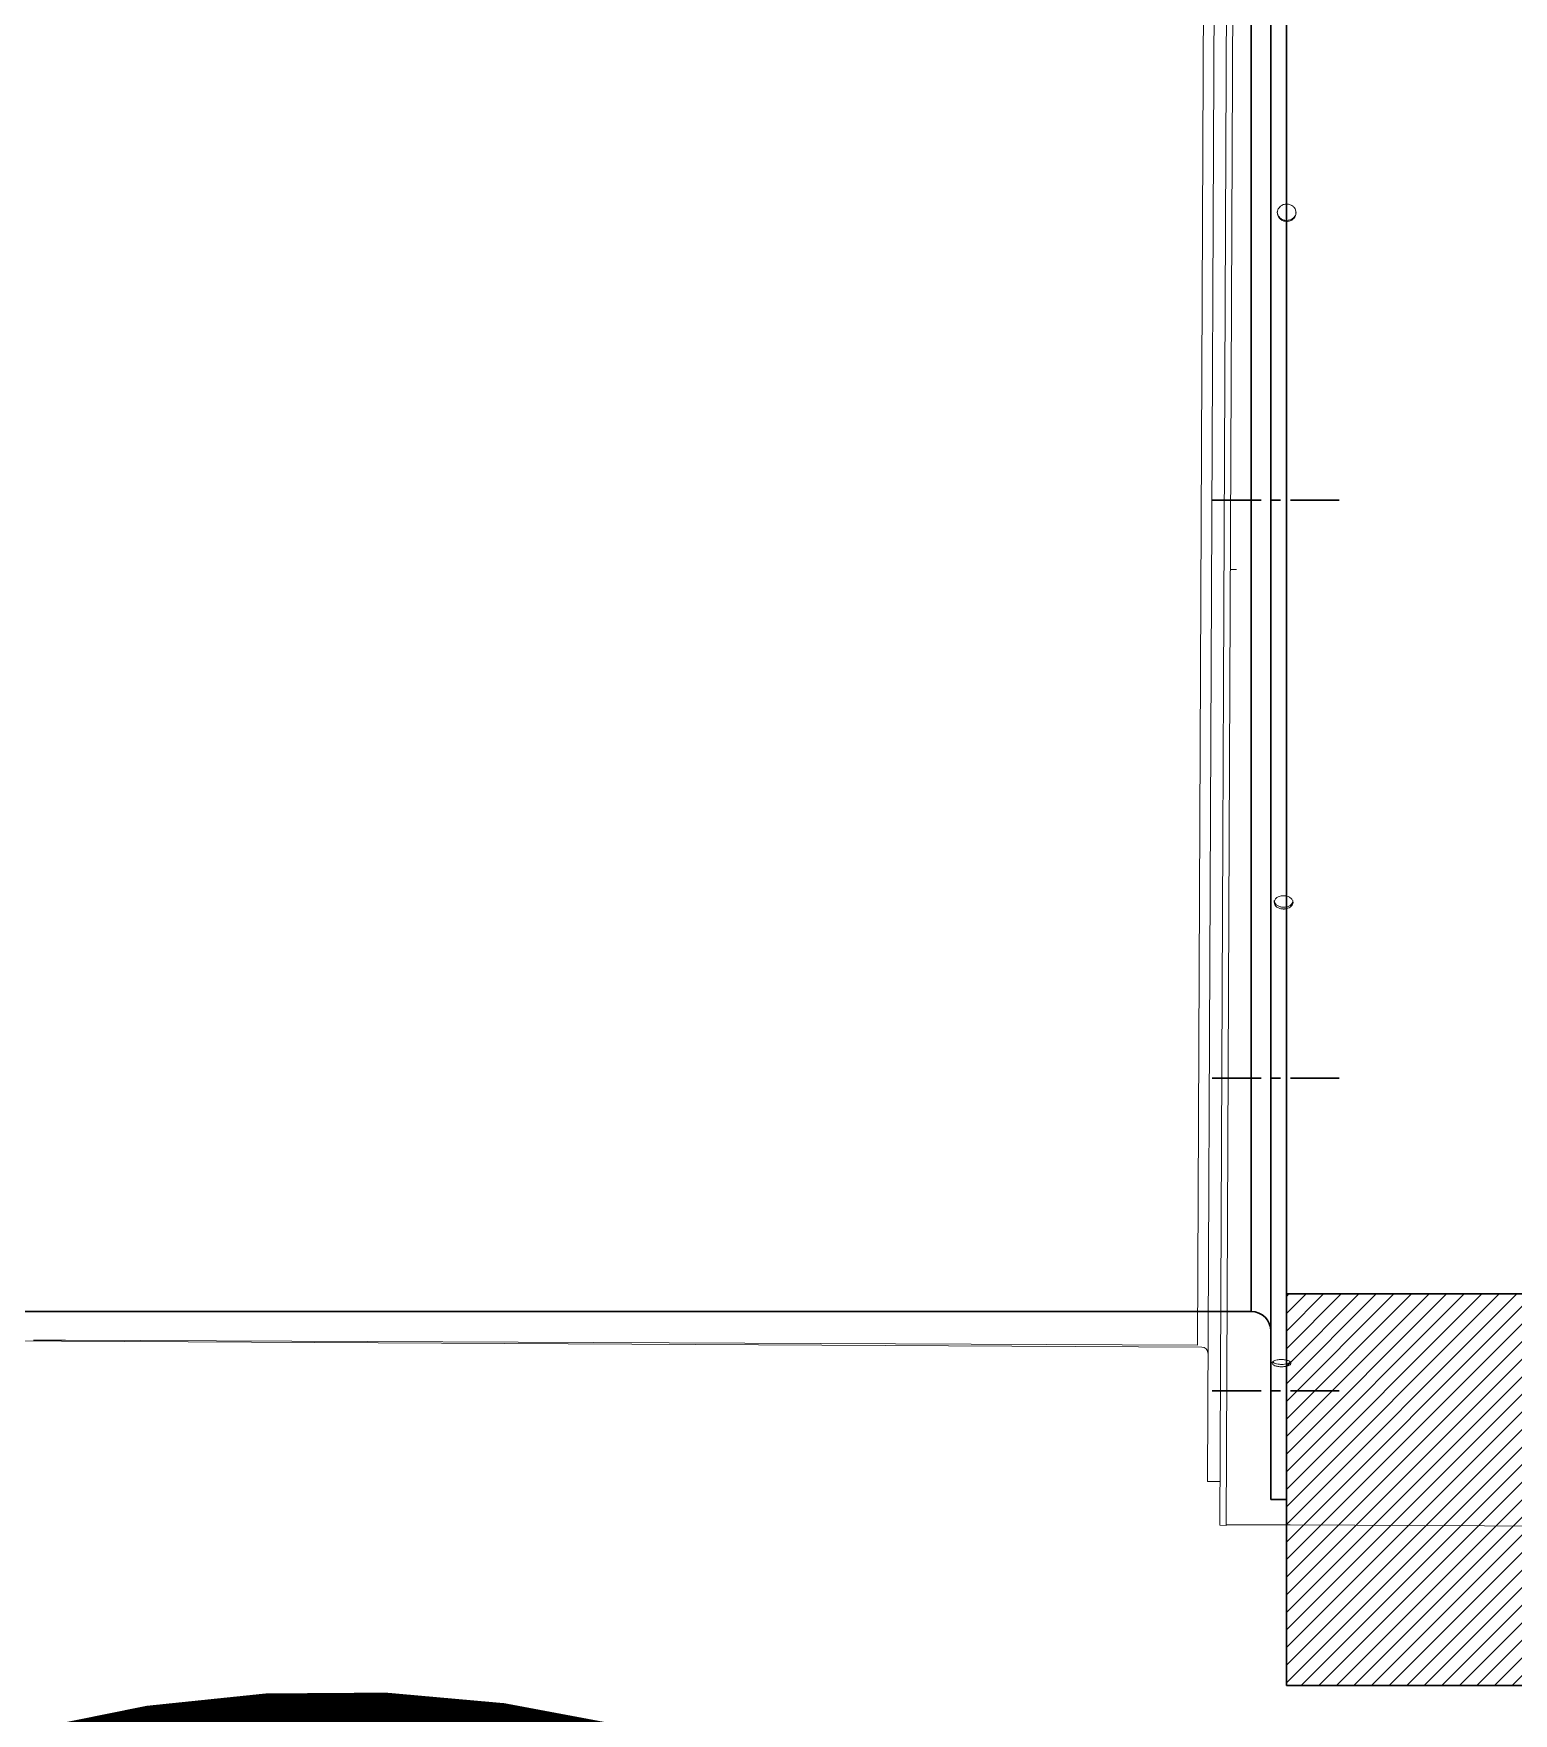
# Model space of a CAD drawing. Header units: millimetres. Extents: x -379292 to 1221486, y 92049 to 447512.
# Drawn here: x -117118.1 to -116739.9, y 273277.1 to 273706.3 of the extents above; entities that cross this region are included whole.
import ezdxf

# ---------------------------------------------------------------- set-up
doc = ezdxf.new("R2010")
doc.units = ezdxf.units.MM
doc.linetypes.add('CENTER', pattern=[2, 1.25, -0.25, 0.25, -0.25])
doc.layers.add('05_REV', color=5, linetype='Continuous')
doc.layers.add('AIRONN ZONLAMA', color=4, linetype='Continuous')
for name, color, linetype, lineweight in [('_Systemair', 3, 'Continuous', 30), ('_Systemair Ventilation Equipments', 7, 'Continuous', 30), ('Aironn-DEF', 7, 'Continuous', 0), ('Aironn-THF', 7, 'Continuous', 0)]:
    doc.layers.add(name, color=color, linetype=linetype, lineweight=lineweight)

# ---------------------------------------------------------------- blocks, each defined once
blk = doc.blocks.new('RSA 1000')
at = {"layer": '_Systemair Ventilation Equipments'}
for p, q in [((9723.068, 3620.256), (9723.068, 3740.256)), ((9623.068, 3620.256), (9723.068, 3620.256))]:
    blk.add_line(p, q, dxfattribs=at)
at = {"layer": '_Systemair Ventilation Equipments', "color": 7, "linetype": 'Continuous'}
blk.add_line((9623.068, 3630.256), (9723.068, 3630.256), dxfattribs=at)
at = {"layer": '_Systemair Ventilation Equipments', "color": 3, "linetype": 'Continuous'}
for p, q in [((9717.301, 3620.256), (9707.301, 3630.256)), ((9717.75, 3620.256), (9707.75, 3630.256)), ((9718.199, 3620.256), (9708.199, 3630.256)), ((9718.648, 3620.256), (9708.648, 3630.256)), ((9719.097, 3620.256), (9709.097, 3630.256)), ((9719.546, 3620.256), (9709.546, 3630.256)), ((9719.995, 3620.256), (9709.995, 3630.256)), ((9720.444, 3620.256), (9710.444, 3630.256)), ((9720.893, 3620.256), (9710.893, 3630.256)), ((9721.342, 3620.256), (9711.342, 3630.256)), ((9721.791, 3620.256), (9711.791, 3630.256)), ((9722.24, 3620.256), (9712.24, 3630.256)), ((9722.689, 3620.256), (9712.689, 3630.256)), ((9723.068, 3620.325), (9713.138, 3630.256)), ((9723.068, 3620.774), (9713.587, 3630.256)), ((9723.068, 3621.223), (9714.036, 3630.256)), ((9723.068, 3621.672), (9714.485, 3630.256)), ((9723.068, 3622.121), (9714.934, 3630.256)), ((9723.068, 3622.57), (9715.383, 3630.256)), ((9723.068, 3623.019), (9715.832, 3630.256)), ((9723.068, 3623.468), (9716.281, 3630.256)), ((9723.068, 3623.917), (9716.73, 3630.256)), ((9723.068, 3624.366), (9717.179, 3630.256)), ((9723.068, 3624.815), (9717.628, 3630.256)), ((9723.068, 3625.264), (9718.077, 3630.256)), ((9723.068, 3625.713), (9718.526, 3630.256)), ((9723.068, 3626.162), (9718.975, 3630.256)), ((9723.068, 3626.611), (9719.424, 3630.256)), ((9723.068, 3627.06), (9719.873, 3630.256)), ((9723.068, 3627.509), (9720.322, 3630.256)), ((9723.068, 3627.958), (9720.771, 3630.256)), ((9723.068, 3628.407), (9721.22, 3630.256)), ((9723.068, 3628.856), (9721.669, 3630.256)), ((9723.068, 3629.305), (9722.118, 3630.256)), ((9723.068, 3629.754), (9722.567, 3630.256)), ((9723.068, 3630.204), (9723.016, 3630.256))]:
    blk.add_line(p, q, dxfattribs=at)
blk = doc.blocks.new('AXC 1000 L')
at = {"layer": '_Systemair Ventilation Equipments'}
for p, q in [((9987.764, 3625.006), (9987.764, 3735.506)), ((9988.164, 3735.506), (9988.164, 3625.006)), ((9988.164, 3625.006), (9987.764, 3625.006))]:
    blk.add_line(p, q, dxfattribs=at)
at = {"layer": '_Systemair Ventilation Equipments', "color": 9, "linetype": 'Continuous'}
blk.add_line((9988.664, 3629.806), (9988.664, 3726.864), dxfattribs=at)
at = {"layer": '_Systemair Ventilation Equipments', "color": 2, "linetype": 'CENTER'}
for p, q in [((9989.664, 3650.533), (9986.264, 3650.533)), ((9989.664, 3635.772), (9986.264, 3635.772)), ((9989.664, 3627.784), (9986.264, 3627.784))]:
    blk.add_line(p, q, dxfattribs=at)
at = {"layer": '_Systemair Ventilation Equipments', "color": 7, "linetype": 'Continuous'}
blk.add_line((10071.864, 3629.806), (9988.664, 3629.806), dxfattribs=at)
blk.add_arc((9988.664, 3629.306), 0.5, 90, 180, dxfattribs=at)
blk = doc.blocks.new('wdsdfgf')
at = {"layer": '_Systemair Ventilation Equipments', "xscale": 10, "yscale": 10, "zscale": 10}
for name, p in [('AXC 1000 L', (-1170.87, -21481.39)), ('RSA 1000', (1476.09, -21481.39))]:
    blk.add_blockref(name, p, dxfattribs=at)
blk = doc.blocks.new('OtoParkBodrumKatMimari')
at = {"layer": '05_REV'}
blk.add_lwpolyline([(126912.73, 170109.93, 0, 50, 0.520567), (127412.73, 170109.93, 0, 50, 0.520567), (127912.73, 170109.93, 0, 50, 0.520567), (128412.73, 170109.93, 0, 50, 0.520567), (128912.73, 170109.93, 0, 50, 0.520567), (129412.73, 170109.93, 0, 50, 0.520567), (129912.73, 170109.93, 0, 50, 0.520567), (130412.73, 170109.93, 0, 50, 0.520567), (130889.15, 170133.51, 0, 50, 0.520567), (130889.15, 170633.51, 0, 50, 0.520567), (130889.15, 171133.51, 0, 50, 0.520567), (130889.15, 171633.51, 0, 50, 0.520567), (130889.15, 172133.51, 0, 50, 0.520567), (130576.67, 172321.03, 0, 50, 0.520567), (130076.67, 172321.03, 0, 50, 0.520567), (129576.67, 172321.03, 0, 50, 0.520567), (129076.67, 172321.03, 0, 50, 0.520567), (128576.67, 172321.03, 0, 50, 0.520567), (128076.67, 172321.03, 0, 50, 0.520567), (127576.67, 172321.03, 0, 50, 0.520567), (127076.67, 172321.03, 0, 50, 0.520567)], format="xyseb", dxfattribs=at)
at = {"layer": '_Systemair', "color": 7, "xscale": -1}
blk.add_blockref('wdsdfgf', (228263.66, 157744.35), dxfattribs=at)
blk = doc.blocks.new('TF1000-2')
at = {"layer": 'Aironn-THF', "color": 7, "linetype": 'Continuous', "lineweight": 15}
for p, q in [((19630.122, 4395.521), (19630.157, 4492.092)), ((19630.126, 4395.521), (19630.122, 4395.521)), ((19630.122, 4393.881), (19630.122, 4395.041)), ((19630.122, 4395.041), (19630.126, 4395.041)), ((19605.715, 4393.89), (19605.715, 4394.05)), ((19530.641, 4393.916), (19630.138, 4393.881)), ((19530.641, 4393.756), (19630.138, 4393.721)), ((19629.018, 4393.401), (19629.018, 4393.721)), ((19630.138, 4393.721), (19630.138, 4393.881)), ((19522.606, 4393.439), (19629.018, 4393.401))]:
    blk.add_line(p, q, dxfattribs=at)
at = {"layer": 'Aironn-THF', "color": 3, "linetype": 'Continuous', "lineweight": 15}
for p, q in [((19625.541, 4393.133), (19525.529, 4393.169)), ((19625.584, 4393.242), (19625.511, 4315.612)), ((19625.53, 4364.204), (19625.541, 4393.133))]:
    blk.add_line(p, q, dxfattribs=at)
at = {"layer": 'Aironn-THF', "color": 7, "linetype": 'Continuous', "lineweight": 15}
blk.add_arc((19625.744, 4393.242), 0.16, 89.9795, 179.9795, dxfattribs=at)
for points, knots in [([(19596.596, 4395.533), (19596.567, 4395.529), (19596.509, 4395.522), (19596.435, 4395.467), (19596.385, 4395.387), (19596.372, 4395.316), (19596.375, 4395.264), (19596.381, 4395.226), (19596.4, 4395.174), (19596.434, 4395.124), (19596.477, 4395.088), (19596.53, 4395.06), (19596.571, 4395.055), (19596.596, 4395.053)], [0, 0, 0, 0, 0.124805, 0.249609, 0.374414, 0.499219, 0.52993, 0.581946, 0.655209, 0.749637, 0.825128, 0.892091, 1, 1, 1, 1]), ([(19596.793, 4395.293), (19596.79, 4395.32), (19596.786, 4395.374), (19596.747, 4395.446), (19596.691, 4395.5), (19596.629, 4395.53), (19596.588, 4395.53), (19596.571, 4395.53)], [0, 0, 0, 0, 0.214743, 0.429487, 0.644232, 0.858977, 1, 1, 1, 1]), ([(19596.571, 4395.053), (19596.572, 4395.053), (19596.597, 4395.049), (19596.648, 4395.065), (19596.714, 4395.103), (19596.764, 4395.165), (19596.789, 4395.232), (19596.792, 4395.276), (19596.793, 4395.293)], [0, 0, 0, 0, 0.00679, 0.221493, 0.436196, 0.650901, 0.865606, 1, 1, 1, 1]), ([(19596.596, 4395.053), (19596.625, 4395.056), (19596.683, 4395.064), (19596.757, 4395.119), (19596.798, 4395.185), (19596.812, 4395.238), (19596.816, 4395.265), (19596.817, 4395.279), (19596.817, 4395.286), (19596.817, 4395.289), (19596.817, 4395.291), (19596.817, 4395.292), (19596.817, 4395.292), (19596.817, 4395.293), (19596.817, 4395.3), (19596.816, 4395.321), (19596.81, 4395.36), (19596.791, 4395.412), (19596.757, 4395.461), (19596.714, 4395.498), (19596.662, 4395.526), (19596.621, 4395.53), (19596.596, 4395.533)], [0, 0, 0, 0, 0.124746, 0.249492, 0.374238, 0.436913, 0.468289, 0.483981, 0.491828, 0.495752, 0.497713, 0.498694, 0.499185, 0.49943, 0.499508, 0.530298, 0.582378, 0.65569, 0.750104, 0.82543, 0.89226, 1, 1, 1, 1]), ([(19614.215, 4395.527), (19614.193, 4395.523), (19614.149, 4395.516), (19614.092, 4395.46), (19614.054, 4395.381), (19614.044, 4395.31), (19614.046, 4395.258), (19614.051, 4395.219), (19614.065, 4395.168), (19614.091, 4395.118), (19614.125, 4395.081), (19614.165, 4395.053), (19614.196, 4395.049), (19614.215, 4395.046)], [0, 0, 0, 0, 0.124805, 0.249609, 0.374414, 0.499219, 0.52993, 0.581946, 0.655209, 0.749637, 0.825128, 0.892091, 1, 1, 1, 1]), ([(19614.339, 4395.286), (19614.337, 4395.313), (19614.334, 4395.367), (19614.305, 4395.439), (19614.262, 4395.493), (19614.214, 4395.524), (19614.183, 4395.524), (19614.17, 4395.523)], [0, 0, 0, 0, 0.214743, 0.429487, 0.644232, 0.858977, 1, 1, 1, 1]), ([(19614.17, 4395.047), (19614.171, 4395.047), (19614.19, 4395.042), (19614.229, 4395.059), (19614.279, 4395.097), (19614.317, 4395.159), (19614.337, 4395.226), (19614.339, 4395.27), (19614.339, 4395.286)], [0, 0, 0, 0, 0.00679, 0.221493, 0.436196, 0.650901, 0.865606, 1, 1, 1, 1]), ([(19614.215, 4395.046), (19614.237, 4395.05), (19614.282, 4395.057), (19614.338, 4395.113), (19614.37, 4395.179), (19614.381, 4395.232), (19614.384, 4395.259), (19614.384, 4395.273), (19614.385, 4395.28), (19614.385, 4395.283), (19614.385, 4395.285), (19614.385, 4395.286), (19614.385, 4395.286), (19614.385, 4395.286), (19614.385, 4395.294), (19614.384, 4395.315), (19614.379, 4395.354), (19614.365, 4395.405), (19614.339, 4395.455), (19614.306, 4395.492), (19614.266, 4395.52), (19614.235, 4395.524), (19614.215, 4395.527)], [0, 0, 0, 0, 0.124746, 0.249492, 0.374238, 0.436913, 0.468289, 0.483981, 0.491828, 0.495752, 0.497713, 0.498694, 0.499185, 0.49943, 0.499508, 0.530298, 0.582378, 0.65569, 0.750104, 0.82543, 0.89226, 1, 1, 1, 1]), ([(19625.988, 4395.522), (19625.976, 4395.519), (19625.952, 4395.512), (19625.922, 4395.456), (19625.901, 4395.377), (19625.895, 4395.306), (19625.896, 4395.254), (19625.899, 4395.215), (19625.907, 4395.164), (19625.921, 4395.114), (19625.939, 4395.077), (19625.961, 4395.049), (19625.978, 4395.045), (19625.988, 4395.042)], [0, 0, 0, 0, 0.124805, 0.249609, 0.374414, 0.499219, 0.52993, 0.581946, 0.655209, 0.749637, 0.825128, 0.892091, 1, 1, 1, 1]), ([(19626.02, 4395.282), (19626.019, 4395.309), (19626.017, 4395.363), (19626.002, 4395.435), (19625.981, 4395.487), (19625.964, 4395.502), (19625.957, 4395.508)], [0, 0, 0, 0, 0.2685603, 0.5371205, 0.8056824, 1, 1, 1, 1]), ([(19625.96, 4395.057), (19625.97, 4395.068), (19625.988, 4395.092), (19626.008, 4395.155), (19626.019, 4395.222), (19626.02, 4395.265), (19626.02, 4395.282)], [0, 0, 0, 0, 0.275507, 0.551404, 0.827303, 1, 1, 1, 1]), ([(19625.988, 4395.042), (19626, 4395.046), (19626.024, 4395.053), (19626.055, 4395.109), (19626.072, 4395.175), (19626.078, 4395.228), (19626.079, 4395.255), (19626.079, 4395.269), (19626.08, 4395.276), (19626.08, 4395.279), (19626.08, 4395.281), (19626.08, 4395.282), (19626.08, 4395.282), (19626.08, 4395.282), (19626.08, 4395.29), (19626.079, 4395.311), (19626.077, 4395.349), (19626.069, 4395.401), (19626.055, 4395.451), (19626.037, 4395.488), (19626.015, 4395.515), (19625.999, 4395.52), (19625.988, 4395.522)], [0, 0, 0, 0, 0.124746, 0.249492, 0.374238, 0.436913, 0.468289, 0.483981, 0.491828, 0.495752, 0.497713, 0.498694, 0.499185, 0.49943, 0.499508, 0.530298, 0.582378, 0.65569, 0.750104, 0.82543, 0.89226, 1, 1, 1, 1]), ([(19630.122, 4395.521), (19630.122, 4395.517), (19630.122, 4395.51), (19630.122, 4395.455), (19630.122, 4395.375), (19630.122, 4395.304), (19630.122, 4395.252), (19630.122, 4395.214), (19630.122, 4395.162), (19630.122, 4395.112), (19630.122, 4395.076), (19630.122, 4395.048), (19630.122, 4395.043), (19630.122, 4395.041)], [0, 0, 0, 0, 0.124744, 0.249487, 0.374231, 0.498975, 0.529735, 0.581799, 0.65511, 0.749586, 0.8251, 0.892079, 1, 1, 1, 1])]:
    blk.add_open_spline(points, degree=3, knots=knots, dxfattribs=at)
at = {"layer": 'Aironn-THF', "color": 3, "linetype": 'Continuous', "lineweight": 15}
blk.add_open_spline([(19625.53, 4364.204), (19625.53, 4364.186), (19625.53, 4364.138), (19625.53, 4364.013), (19625.53, 4363.851), (19625.53, 4363.68), (19625.53, 4363.527), (19625.53, 4363.425), (19625.53, 4363.394), (19625.53, 4363.388)], degree=3, knots=[0, 0, 0, 0, 0.101274, 0.273329, 0.445384, 0.617432, 0.789477, 0.961527, 1, 1, 1, 1], dxfattribs=at)
blk = doc.blocks.new('jhjhl')
at = {"layer": 'Aironn-DEF', "color": 0}
blk.add_blockref('TF1000-2', (16001.908, 8863.365), dxfattribs=at)

msp = doc.modelspace()

# ---------------------------------------------------------------- block references
at = {"color": 8}
msp.add_blockref('OtoParkBodrumKatMimari', (-246354.82, 100818.76), dxfattribs=at)

# ---------------------------------------------------------------- next in the draw order: block references
at = {"layer": 'AIRONN ZONLAMA', "color": 0, "xscale": 9.999999999999979, "yscale": 9.999999999999979, "zscale": 9.999999999999979, "rotation": 269.763231806499}
msp.add_blockref('jhjhl', (-247912.25, 630190.42), dxfattribs=at)

doc.saveas('drawing.dxf')
